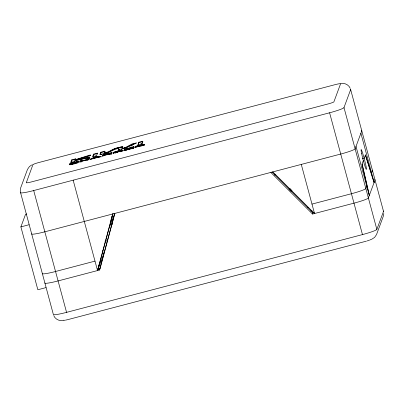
<?xml version="1.0" encoding="UTF-8"?>
<svg xmlns="http://www.w3.org/2000/svg" width="404" height="404" viewBox="0 0 404 404"><rect width="100%" height="100%" fill="white"/><g stroke="black" fill="none" stroke-linecap="round" stroke-linejoin="round"><path stroke-width="0.61" d="M383.8 213.499L383.179 216.61L376.518 234.598L374.599 237.401L371.443 239.431M73.159 180.184L97.541 270.559L112.761 213.958M98 269.322L113.054 213.327M44.864 282.982A14.312 1.374 -15.1 0 0 58.09 280.926L99.515 270.039L114.736 213.438M100.136 268.19L114.867 213.418M45.98 287.613L37.855 289.749L20.892 226.881L25.558 214.282L26.72 213.979M90.541 155.333L75.467 160.045L75.659 158.843L71.74 159.873L70.796 162.413L74.715 161.383L75.018 160.575L89.476 157.53L89.658 157.035L75.093 160.136L75.195 160.529L89.764 157.429L89.658 157.035M70.902 162.807L71.74 159.873M75.467 160.045L75.659 158.843M82.108 160.322L82.022 161.236L82.108 160.322L80.149 160.837L79.679 162.11L81.638 161.595L81.835 161.07L87.017 159.706L87.123 160.1M79.942 162.08L80.149 160.837M87.017 159.706L86.82 160.237L88.764 159.726L89.233 158.454L87.289 158.964L87.203 159.878L83.173 160.933M87.203 159.878L87.289 158.964M89.764 157.429L89.582 157.924L89.476 157.53M93.627 154.121L92.683 156.661L96.601 155.636L97.541 153.091L93.627 154.121L92.976 156.545M100.116 154.581L100.828 152.646L105.01 151.545L104.904 151.157L100.722 152.252L100.01 154.187L100.172 154.687M107.247 154.389L111.802 152.858L102.858 154.873L102.384 156.146L104.343 155.631L104.52 155.156L111.64 153.495L107.247 154.389L107.353 154.782L111.746 153.889L111.64 153.495M102.646 156.111L102.858 154.873M104.904 151.157L104.202 153.04L104.378 153.505C108.615 153.071 111.716 149.5 115.882 148.702C117.054 148.965 123.669 145.506 122.73 148.212M104.833 152.02L104.378 153.505M104.621 154.883L104.732 154.581L109.858 153.368L104.621 154.883L104.727 155.277L108.631 154.252L108.429 153.409M104.727 155.277L104.732 154.581M111.746 153.889L111.645 154.156L111.539 153.762M100.066 154.298L103.273 153.853L108.706 152.374L117.175 148.324L118.68 148.041L118.271 149.389L119.099 149.5L126.856 147.596L136.542 142.839L132.103 144.006L125.457 147.516C119.821 150.187 125.664 145.076 119.64 147.314C113.948 147.728 109.696 152.131 104.272 153.111M118.377 149.783L118.746 148.111M118.16 151.318L118.074 151.545C118.407 151.328 121.761 150.465 120.806 151.288L120.645 150.672L118.16 151.318L118.266 151.712L123.028 150.732M133.249 147.834L133.275 148.445L133.249 147.834L126.169 149.551L133.365 147.526L126.361 149.031L133.638 146.783L124.417 149.546L125.518 149.485C124.477 149.101 124.185 151.056 124.225 150.066M139.612 145.884L144.172 144.354L135.224 146.364L134.754 147.637L136.714 147.122L136.89 146.647L144.006 144.986L139.612 145.884L139.718 146.278M135.017 147.606L135.224 146.364M142.228 144.864L140.89 145.354L140.996 145.743L137.092 146.768L137.102 146.071L141.885 144.859L142.334 145.253M137.092 146.768L137.102 146.071M138.85 142.233L137.905 144.778L141.824 143.748L142.769 141.203L138.85 142.233L138.203 144.662M142.117 143.632L142.875 141.597L138.956 142.627M97.541 270.559L99.015 266.574M103.581 254.257L99.126 266.281L98.798 265.069M99.515 270.039L99.975 268.801L97.541 269.443M31.689 164.973L29.401 166.599L27.482 169.402L20.478 188.395L20.271 191.562L53.343 314.413A14.312 1.374 -15.1 0 0 66.569 312.363L362.464 234.593A14.312 1.374 -15.1 0 0 376.856 229.391L343.991 107.58L350.657 89.587A14.312 1.374 -15.1 0 0 350.334 89.299M270.832 172.412L312.555 214.044L313.014 212.807L314.231 212.489M363.337 160.61L362.034 164.13L369.266 195.546L356.01 146.435M366.721 186.118L365.827 188.527A14.312 1.374 -15.1 0 1 351.44 193.728L311.984 204.096M371.604 172.937L372.493 170.528A14.312 1.374 -15.1 0 0 372.175 170.246M376.856 229.391L383.522 211.393L350.657 89.587M71.205 163.766L78.628 161.241C69.771 162.999 63.367 166.685 78.144 162.514L78.225 162.292C77.199 161.908 69.67 165.342 71.437 163.539M120.998 150.914C111.024 154.227 114.963 151.273 122.266 149.97L115.18 151.712L113.009 152.914L116.63 152.389L122.952 150.404L120.645 150.672M69.367 164.665L71.564 163.595L71.457 163.206M111.777 152.798L111.837 153.328L111.65 152.768M144.147 144.289L144.203 144.824L144.021 144.258M124.331 150.455L125.624 149.879L125.366 149.051M115.266 152.439L115.13 152.808L116.362 152.667M116.069 151.434L116.175 151.828C115.14 151.566 113.014 153.757 112.984 152.788M126.361 149.031L126.593 149.339M124.604 149.844L126.593 149.076L126.487 148.687M71.776 163.807L71.316 164.246M136.092 143.38L132.209 144.4L124.982 148.167L122.574 148.637M92.652 158.535L89.946 159.413C93.294 157.409 97.202 155.57 101.217 156.449L92.652 158.535L92.758 158.929M90.607 159.519L95.43 157.252L95.324 156.858M96.98 157.621L93.506 158.535L93.4 158.141L96.208 156.828L98.031 156.924L98.137 157.318M131.219 146.056L132.305 145.491M120.2 151.248L120.306 151.641L120.988 151.389M109.019 153.717L109.125 154.111L109.848 153.843M111.403 153.56L111.019 153.712L110.913 153.318M143.773 145.056L143.39 145.208L143.284 144.814M141.496 145.602L141.92 145.46L141.814 145.066M124.245 150.121L126.705 149.743L127.103 149.601L126.997 149.207M75.361 159.651L90.435 154.939L90.243 155.449L75.093 160.136M96.026 157.287L95.703 156.959M74.684 162.696L73.498 163.019L73.392 162.625M71.846 160.262L75.765 159.232M93.733 154.51L97.647 153.48M75.265 162.544L78.735 161.63M80.255 161.231L82.214 160.716M87.395 159.358L89.34 158.843L89.233 158.454M102.964 155.262L107.974 153.949M122.457 150.142L118.407 151.207L118.301 150.813M128.735 148.49L130.962 147.904M132.073 147.612L133.744 147.172L133.638 146.783M135.33 146.758L138.673 145.879M81.916 160.848L87.097 159.484M136.986 146.379L140.89 145.354M120.099 150.965L122.372 150.364M93.4 158.141L98.031 156.924M132.966 147.849L127.689 149.238L127.583 148.844M133.168 148.056L126.705 149.743M73.781 163.883L78.331 162.686M128.083 149.611L133.355 148.223M20.478 192.607A14.312 1.374 -15.1 0 0 33.704 190.552L329.598 112.787A14.312 1.374 -15.1 0 0 343.991 107.58M20.892 226.881L29.017 224.745M274.276 175.063L275.483 174.745M362.363 158.838L364.171 158.363L365.474 154.843L374.149 182.366L360.893 133.249M288.885 189.133L290.067 188.819M289.355 189.314L290.537 189.001M289.612 190.057L290.794 189.749M290.117 190.127L291.304 189.814M290.38 190.87L291.562 190.562M290.845 191.052L292.026 190.744M104.984 241.269L107.378 240.638M94.996 261.125L55.545 271.498A14.312 1.374 -15.1 0 1 42.319 273.548M307.388 207.742L308.575 207.434M310.817 211.05L311.999 210.742M97.718 269.089L100.157 268.448M312.469 212.645L313.691 212.327M312.555 214.044L353.98 203.156A14.312 1.374 -15.1 0 0 368.372 197.955L375.038 179.957A14.312 1.374 -15.1 0 0 374.72 179.674M116.887 152.545L117.503 152.394L117.397 152M144.273 144.743L141.759 145.076L141.653 144.683M111.908 153.252L109.388 153.581L109.282 153.192M72.099 163.852L72.205 164.246L72.639 164.16L73.169 164.039L73.063 163.645M101.323 156.843L96.879 156.868L96.773 156.479M140.819 146.051L141.915 145.829M143.016 145.607L144.112 145.379M126.467 149.424L127.179 149.359L127.073 148.965M126.169 149.551L126.341 149.985L126.982 149.889L126.881 149.495M124.568 149.985L125.624 149.879M340.895 83.451C344.663 82.815 348.819 84.769 350.268 88.405M63.105 320.549C59.337 321.185 55.181 319.231 53.732 315.595M118.852 148.5L118.392 148.051M272.806 171.897L314.529 213.529L301.278 164.413M272.18 172.064L313.014 212.807M365.393 155.07L374.064 182.588M329.598 112.787L362.464 234.593M143.935 144.536L144.041 144.925M143.784 144.263L143.89 144.657M143.91 145.253L144.016 145.647M143.435 144.309L143.541 144.698M142.966 144.39L143.072 144.784M142.784 144.986L142.89 145.379M142.37 144.511L142.476 144.905M141.824 143.748L141.93 144.142M142.142 144.834L142.248 145.228M142.112 144.945L142.218 145.339M141.885 144.859L141.991 145.248M141.501 144.93L141.607 145.319M141.39 145.213L141.511 145.799M140.794 144.9L140.9 145.294M140.521 145.647L140.627 146.036M136.89 146.647L136.996 147.041M133.557 147.006L133.663 147.399M132.103 144.006L132.209 144.4M128.068 148.243L128.174 148.637L127.326 148.869L127.22 148.475M127.679 148.551L127.785 148.945M127.487 149.071L127.593 149.465M126.78 148.823L126.886 149.217M126.679 149.041L126.785 149.435M126.487 148.945L126.811 150.137M126.427 149.066L126.533 149.455M126.482 149.571L126.588 149.965M126.295 149.465L126.402 149.859M126.235 149.591L126.341 149.985M125.871 148.879L125.977 149.273M124.876 147.773L124.982 148.167M125.371 150.041L125.477 150.429L125.018 150.51L124.912 150.116M124.972 149.202L125.078 149.596M124.523 147.894L124.629 148.288M124.982 149.581L125.088 149.975M124.947 149.682L125.053 150.076M124.684 149.339L124.791 149.732M124.639 149.611L124.745 150.005M124.038 148.031L124.144 148.425M124.553 149.844L124.659 150.238M124.578 150.152L124.684 150.546M124.321 149.97L124.467 150.546M123.806 148.495L123.912 148.889M123.321 148.207L123.427 148.596M122.877 146.864L122.983 147.258M122.584 146.829L122.69 147.223M122.821 148.298L122.927 148.692M122.089 146.864L122.195 147.258M122.468 148.243L122.639 148.702M122.922 150.344L122.973 150.884L122.867 150.49M122.771 150.313L122.877 150.707M122.654 150.606L122.76 151M122.508 150.323L122.614 150.717M121.422 146.955L121.528 147.349M122.16 150.364L122.266 150.758M121.538 149.051L121.644 149.445M121.932 150.904L122.038 151.298M121.725 150.439L121.831 150.833M120.604 147.107L120.71 147.5M121.453 151.071L121.559 151.465M121.215 150.541L121.321 150.934M120.937 150.879L121.043 151.268M120.882 150.995L121.018 151.641M119.64 147.314L119.746 147.702M120.604 151.111L120.71 151.505M120.321 150.965L120.427 151.354M120.331 151.419L120.437 151.813M119.756 149.409L119.862 149.803M120.018 150.828L120.124 151.222M119.842 151.081L119.948 151.475M118.564 147.566L118.67 147.955M118.68 148.041L118.786 148.435M117.892 148.147L117.998 148.541M117.407 147.859L117.513 148.253M116.685 148.46L116.791 148.854M117.109 151.136L117.216 151.525M117.094 151.338L117.2 151.732M116.317 148.586L116.423 148.98M115.776 148.313L115.882 148.702M116.549 151.495L116.655 151.889M116.084 151.646L116.19 152.04M115.695 151.788L115.802 152.182M115.817 152.364L115.923 152.752M115.615 152.631L115.721 153.025M115.468 152.414L115.574 152.808M115.18 151.712L115.286 152.106M114.307 148.768L114.413 149.157M115.16 152.045L115.307 152.823M115.004 152.167L115.13 152.808M114.923 152.278L115.034 152.757M114.438 151.97L114.544 152.364M113.115 149.192L113.221 149.586M113.847 152.207L113.953 152.596M114.074 152.929L114.18 153.323M113.413 152.419L113.519 152.813M113.554 152.985L113.66 153.379M113.12 152.611L113.302 153.374M111.565 153.04L111.671 153.434M111.418 152.773L111.524 153.167M111.065 152.813L111.171 153.207M110.595 152.894L110.701 153.288M110.413 153.495L110.519 153.889M110.004 153.02L110.11 153.414M109.777 153.338L109.964 153.762M109.742 153.454L109.898 154.086M109.519 153.363L109.625 153.757M109.444 153.576L109.55 153.969M109.13 153.434L109.237 153.828M109.04 153.909L109.146 154.303M108.151 154.151L108.257 154.545M107.206 152.838L107.312 153.227M106.646 152.566L106.752 152.959M106.267 152.692L106.373 153.086M105.772 152.828L105.878 153.222M105.54 153.298L105.646 153.692M105.055 153.005L105.161 153.399M104.555 153.101L104.661 153.495M104.52 155.156L104.626 155.545M103.273 153.853L103.379 154.247M101.49 154.207L101.596 154.601M100.722 152.252L100.828 152.646M100.833 154.303L100.939 154.692M100.349 154.333L100.455 154.727M99.142 156.994L99.248 157.388M98.627 156.964L98.733 157.358M98.162 156.252L98.268 156.646M97.854 156.267L97.96 156.661M97.384 156.343L97.49 156.737M112.559 214.292L113.681 218.458M111.726 216.539L112.847 220.705M95.536 157.03L95.642 157.424M94.693 157.05L94.799 157.444M94.188 157.232L94.294 157.626M110.883 219.832L112.171 224.599M93.824 157.393L93.93 157.787M110.211 222.68L111.337 226.846M81.835 161.07L81.941 161.464M81.638 161.595L81.744 161.989M102.53 250.803L103.671 255.03M75.018 160.575L75.124 160.964M74.715 161.383L74.821 161.777M73.998 162.661L74.104 163.049M74.094 163.58L74.2 163.974M72.826 162.989L72.932 163.383M72.907 163.883L73.013 164.276M72.346 162.923L72.452 163.317M72.361 163.14L72.468 163.529M72.533 163.766L72.639 164.16M71.281 163.655L71.407 164.297M71.038 164.302L71.144 164.696M70.715 163.463L70.821 163.852M70.129 163.696L70.235 164.09M70.352 164.418L70.458 164.812M69.69 163.908L69.796 164.302M69.402 164.1L69.508 164.494M69.261 164.271L69.392 164.797M33.704 190.552L66.569 312.363M63.367 320.17L63.393 320.271A6.116 0.586 -15.1 0 0 64.928 320.215M362.12 163.908L369.347 195.324M370.983 239.426A6.116 0.586 -15.1 0 1 369.695 240.057M369.165 240.254A6.116 0.586 -15.1 0 1 367.196 240.905M366.453 241.127A6.116 0.586 -15.1 0 1 365.691 241.339L68.256 319.514A6.116 0.586 -15.1 0 1 65.483 320.125M383.199 211.11A14.312 1.374 -15.1 0 1 383.522 211.393M361.469 130.558A14.312 1.374 -15.1 0 1 361.787 130.84L355.121 148.839A14.312 1.374 -15.1 0 1 340.729 154.045L44.839 231.81A14.312 1.374 -15.1 0 1 31.613 233.866M32.906 164.706L26.285 182.744A6.116 0.586 -15.1 0 0 31.148 181.992L328.583 103.818A6.116 0.586 -15.1 0 0 333.876 101.904L340.607 83.729A6.116 0.586 -15.1 0 0 335.744 84.487L38.309 162.661A6.116 0.586 -15.1 0 0 33.017 164.574L32.906 164.706M361.585 153.338A10.221 0.692 75.3 0 0 366.206 169.266A10.221 0.692 75.3 0 0 363.469 155.858A10.221 0.692 75.3 0 0 361.585 153.338"/></g></svg>
